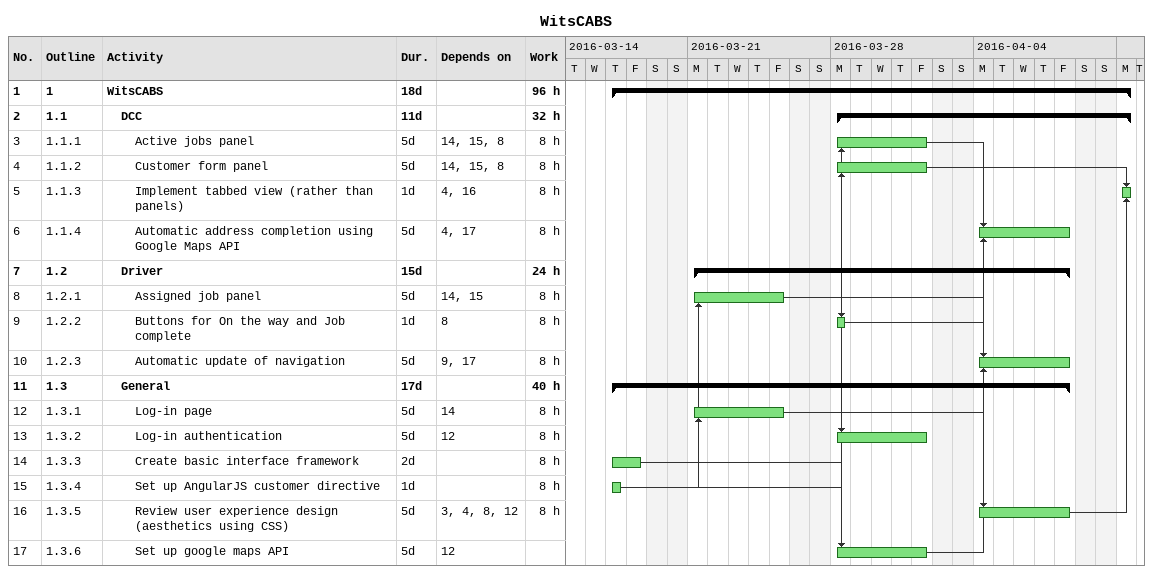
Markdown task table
WitsCABS

| ID | WBS | Task | Duration | Start | Finish | Predecessors | Work (h) |
|---|---|---|---|---|---|---|---|
| 1 | 1 | **WitsCABS** | 18d | 2016-03-17 | 2016-04-11 |  | 96 |
| 2 | 1.1 | **DCC** | 11d | 2016-03-28 | 2016-04-11 |  | 32 |
| 3 | 1.1.1 | Active jobs panel | 5d | 2016-03-28 | 2016-04-01 | 14, 15, 8 | 8 |
| 4 | 1.1.2 | Customer form panel | 5d | 2016-03-28 | 2016-04-01 | 14, 15, 8 | 8 |
| 5 | 1.1.3 | Implement tabbed view (rather than panels) | 1d | 2016-04-11 | 2016-04-11 | 4, 16 | 8 |
| 6 | 1.1.4 | Automatic address completion using Google Maps API | 5d | 2016-04-04 | 2016-04-08 | 4, 17 | 8 |
| 7 | 1.2 | **Driver** | 15d | 2016-03-21 | 2016-04-08 |  | 24 |
| 8 | 1.2.1 | Assigned job panel | 5d | 2016-03-21 | 2016-03-25 | 14, 15 | 8 |
| 9 | 1.2.2 | Buttons for On the way and Job complete | 1d | 2016-03-28 | 2016-03-28 | 8 | 8 |
| 10 | 1.2.3 | Automatic update of navigation | 5d | 2016-04-04 | 2016-04-08 | 9, 17 | 8 |
| 11 | 1.3 | **General** | 17d | 2016-03-17 | 2016-04-08 |  | 40 |
| 12 | 1.3.1 | Log-in page | 5d | 2016-03-21 | 2016-03-25 | 14 | 8 |
| 13 | 1.3.2 | Log-in authentication | 5d | 2016-03-28 | 2016-04-01 | 12 | 8 |
| 14 | 1.3.3 | Create basic interface framework | 2d | 2016-03-17 | 2016-03-18 |  | 8 |
| 15 | 1.3.4 | Set up AngularJS customer directive | 1d | 2016-03-17 | 2016-03-17 |  | 8 |
| 16 | 1.3.5 | Review user experience design (aesthetics using CSS) | 5d | 2016-04-04 | 2016-04-08 | 3, 4, 8, 12 | 8 |
| 17 | 1.3.6 | Set up google maps API | 5d | 2016-03-28 | 2016-04-01 | 12 |  |
